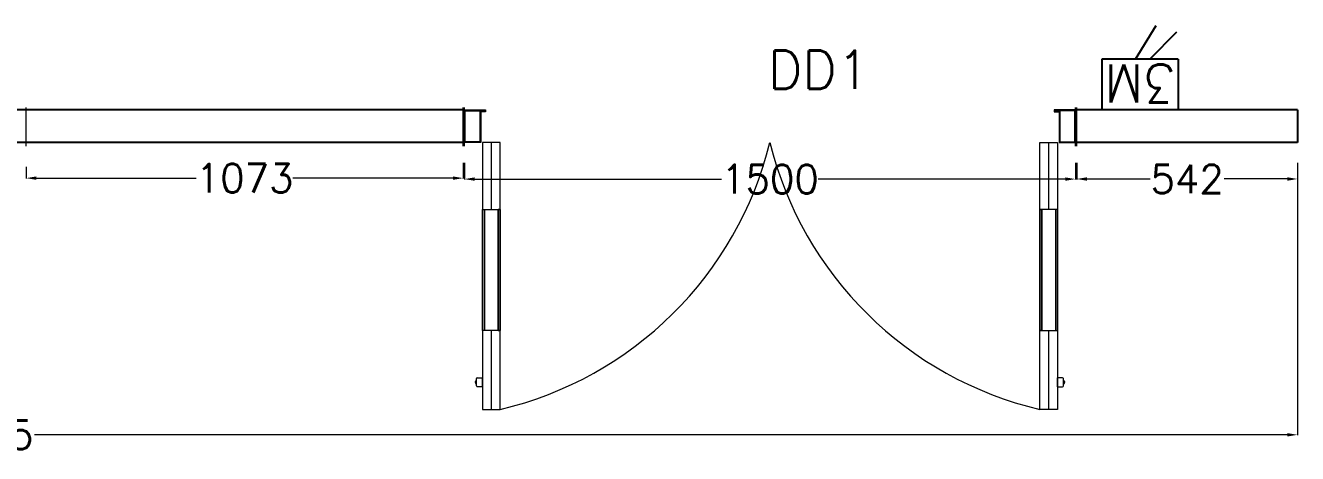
# Model space of a CAD drawing. Extents: x 3550807 to 4078732, y -628171 to -515859.
# Drawn here: x 3770853 to 3773975, y -599982 to -598932 of the extents above; entities that cross this region are included whole.
import ezdxf

# ---------------------------------------------------------------- set-up
doc = ezdxf.new("R2010")
doc.units = 0
doc.header["$LTSCALE"] = 6
doc.header["$MEASUREMENT"] = 0
doc.layers.get('Defpoints').update_dxf_attribs({"linetype": 'CONTINUOUS'})
for name, color, linetype, lineweight in [('1200 Door', 144, 'CONTINUOUS', 5), ('Double Leaf Door', 4, 'CONTINUOUS', 18), ('Partition-80WP', 7, 'CONTINUOUS', 5)]:
    doc.layers.add(name, color=color, linetype=linetype, lineweight=lineweight)
for name, color, linetype in [('80 mm Wall', 5, 'CONTINUOUS'), ('DIM', 7, 'CONTINUOUS'), ('ELE-3M UPS P.SB', 3, 'CONTINUOUS')]:
    doc.layers.add(name, color=color, linetype=linetype)
doc.styles.add('ROMANS', font='romans.shx')
doc.styles.get("Standard").update_dxf_attribs({"font": 'SIMPLEX'})
doc.dimstyles.new('AEPL1', dxfattribs={"dimtxt": 100, "dimasz": 25, "dimexe": 1.25, "dimexo": 50, "dimtad": 0, "dimdec": 0, "dimtxsty": 'ROMANS', "dimcen": 2.5, "dimclrd": 250, "dimclre": 250, "dimadec": 0, "dimazin": 0, "dimtfac": 1, "dimtdec": 0, "dimtmove": 0, "dimatfit": 3, "dimfxl": 0, "dimlwd": 0, "dimlwe": 0, "dimarcsym": 0})

# ---------------------------------------------------------------- blocks, each defined once
blk = doc.blocks.new('1500x80')
at = {"layer": 'Double Leaf Door'}
for points in [[(99336.2, -25417.9), (99341.1, -25417.9), (99341.1, -25121.4), (99336.2, -25121.4)], [(99379.8, -25121.4), (99374.8, -25121.4), (99374.8, -25417.9), (99379.8, -25417.9)], [(100704.2, -25121.4), (100709.2, -25121.4), (100709.2, -25417.9), (100704.2, -25417.9)], [(100747.8, -25417.9), (100742.9, -25417.9), (100742.9, -25121.4), (100747.8, -25121.4)]]:
    blk.add_hatch(color=6, dxfattribs=at).paths.add_polyline_path(points)
at = {"layer": 'Double Leaf Door', "color": 8}
for p, q in [((99336.2, -25581.8), (99336.2, -24927.6)), ((99336.2, -24927.6), (99379.8, -24927.6)), ((99358, -25121.4), (99358, -24927.6)), ((99379.8, -24927.6), (99379.8, -25581.8)), ((100747.8, -24927.6), (100704.2, -24927.6)), ((100704.2, -24927.6), (100704.2, -25581.8)), ((100726, -25121.4), (100726, -24927.6)), ((100747.8, -25581.8), (100747.8, -24927.6)), ((99321.8, -24985.1), (99321.8, -25003.1)), ((99336.2, -24983.1), (99323.7, -24983.1)), ((99323.7, -25005), (99336.2, -25005)), ((99336.2, -24983.1), (99336.2, -25005)), ((100747.8, -24983.1), (100760.3, -24983.1)), ((100747.8, -24983.1), (100747.8, -25005)), ((100760.3, -25005), (100747.8, -25005)), ((100762.2, -24985.1), (100762.2, -25003.1)), ((99358, -25581.8), (99358, -25417.9)), ((100726, -25581.8), (100726, -25417.9)), ((99292, -25581.8), (99292, -25661.8)), ((99332.2, -25581.8), (99292, -25581.8)), ((99294, -25583.8), (99294, -25659.8)), ((99330.2, -25583.8), (99294, -25583.8)), ((99330.2, -25658.9), (99330.2, -25583.8)), ((99332.2, -25656.9), (99332.2, -25581.8)), ((99379.8, -25581.8), (99336.2, -25581.8)), ((100704.2, -25581.8), (100747.8, -25581.8)), ((100751.8, -25656.9), (100751.8, -25581.8)), ((100751.8, -25581.8), (100792, -25581.8)), ((100753.8, -25658.9), (100753.8, -25583.8)), ((100753.8, -25583.8), (100790, -25583.8)), ((100790, -25583.8), (100790, -25659.8)), ((100792, -25581.8), (100792, -25661.8)), ((99292, -25661.8), (99332.2, -25661.8)), ((99294, -25659.8), (99332.2, -25659.8)), ((99342.1, -25658.9), (99330.2, -25658.9)), ((99344.1, -25656.9), (99332.2, -25656.9)), ((99332.2, -25659.8), (99342.1, -25659.8)), ((99332.2, -25661.8), (99344.1, -25661.8)), ((99342.1, -25659.8), (99342.1, -25658.9)), ((99344.1, -25661.8), (99344.1, -25656.9)), ((100739.9, -25661.8), (100739.9, -25656.9)), ((100739.9, -25656.9), (100751.8, -25656.9)), ((100751.8, -25661.8), (100739.9, -25661.8)), ((100741.9, -25659.8), (100741.9, -25658.9)), ((100741.9, -25658.9), (100753.8, -25658.9)), ((100751.8, -25659.8), (100741.9, -25659.8)), ((100790, -25659.8), (100751.8, -25659.8)), ((100792, -25661.8), (100751.8, -25661.8))]:
    blk.add_line(p, q, dxfattribs=at)
at = {"layer": 'Double Leaf Door', "color": 6}
for p, q in [((99379.8, -25121.4), (99336.2, -25121.4)), ((99336.2, -25121.4), (99336.2, -25417.9)), ((99341.1, -25417.9), (99341.1, -25121.4)), ((99374.8, -25417.9), (99374.8, -25121.4)), ((99379.8, -25417.9), (99379.8, -25121.4)), ((100704.2, -25417.9), (100704.2, -25121.4)), ((100704.2, -25121.4), (100747.8, -25121.4)), ((100709.2, -25417.9), (100709.2, -25121.4)), ((100742.9, -25417.9), (100742.9, -25121.4)), ((100747.8, -25121.4), (100747.8, -25417.9)), ((99336.2, -25417.9), (99379.8, -25417.9)), ((100747.8, -25417.9), (100704.2, -25417.9))]:
    blk.add_line(p, q, dxfattribs=at)
at = {"layer": 'Double Leaf Door', "color": 6, "ltscale": 100}
for p, q in [((99374.8, -25121.4), (99374.8, -25417.9)), ((100709.2, -25121.4), (100709.2, -25417.9))]:
    blk.add_line(p, q, dxfattribs=at)
at = {"layer": 'Double Leaf Door', "color": 6}
for points in [[(99336.2, -25121.4), (99336.2, -25417.9), (99341.1, -25417.9), (99341.1, -25121.4), (99336.2, -25121.4)], [(99379.8, -25121.4), (99379.8, -25417.9), (99374.8, -25417.9), (99374.8, -25121.4), (99379.8, -25121.4)], [(100704.2, -25121.4), (100704.2, -25417.9), (100709.2, -25417.9), (100709.2, -25121.4), (100704.2, -25121.4)], [(100747.8, -25121.4), (100747.8, -25417.9), (100742.9, -25417.9), (100742.9, -25121.4), (100747.8, -25121.4)]]:
    blk.add_lwpolyline(points, dxfattribs=at)
at = {"layer": 'Double Leaf Door', "ltscale": 5000}
for points in [[(99336.2, -25121.4), (99336.2, -25417.9), (99341.1, -25417.9), (99341.1, -25121.4), (99336.2, -25121.4)], [(100747.8, -25121.4), (100747.8, -25417.9), (100742.9, -25417.9), (100742.9, -25121.4), (100747.8, -25121.4)]]:
    blk.add_lwpolyline(points, dxfattribs=at)
at = {"layer": 'Double Leaf Door', "color": 8}
for centre, radius, start, end in [((99175.8, -25796.3), 892.3, 13.906, 76.7864), ((100908.2, -25796.3), 892.3, 103.2136, 166.094), ((99321.8, -24994.1), 3.72, 90, 270), ((99323.7, -24985.1), 1.98, 90, 180), ((99323.7, -25003.1), 1.98, 180, 270), ((100760.3, -24985.1), 1.98, 0, 90), ((100760.3, -25003.1), 1.98, 270, 0), ((100762.2, -24994.1), 3.72, 270, 90)]:
    blk.add_arc(centre, radius, start, end, dxfattribs=at)
blk = doc.blocks.new('3M UPS SB')
at = {"layer": 'ELE-3M UPS P.SB', "color": 3}
for p, q in [((-133.8, 160), (-69.3, 265.2)), ((-88.2, 160), (-3.4, 244.9)), ((-240, 160), (-240, 0)), ((0, 160), (-240, 160)), ((0, 160), (0, 0))]:
    blk.add_line(p, q, dxfattribs=at)
blk.add_text('3M', height=120, rotation=180, dxfattribs=at).set_placement((-6, 143))
blk = doc.blocks.new('*D336')
at = {"layer": 'Defpoints', "color": 0, "linetype": 'ByBlock', "transparency": 16777216}
for p in [(3770854.2, -599228.5), (3771927, -599219.5), (3771927, -599306.6)]:
    blk.add_point(p, dxfattribs=at)
at = {"layer": 'DIM', "color": 250, "linetype": 'ByBlock', "lineweight": 0, "transparency": 16777216}
for p, q in [((3770854.2, -599278.5), (3770854.2, -599307.9)), ((3771927, -599269.5), (3771927, -599307.9)), ((3770879.2, -599306.6), (3771272, -599306.6)), ((3771902, -599306.6), (3771509.2, -599306.6))]:
    blk.add_line(p, q, dxfattribs=at)
at = {"layer": 'DIM', "color": 250, "linetype": 'ByBlock', "transparency": 16777216}
for points in [[(3770879.2, -599302.5), (3770879.2, -599310.8), (3770854.2, -599306.6)], [(3771902, -599310.8), (3771902, -599302.5), (3771927, -599306.6)]]:
    blk.add_solid(points, dxfattribs=at)
at = {"layer": 'DIM', "color": 0, "linetype": 'ByBlock', "transparency": 16777216, "insert": (3771390.6, -599306.6), "char_height": 70, "attachment_point": 5, "style": 'ROMANS'}
blk.add_mtext('1073', dxfattribs=at)
blk = doc.blocks.new('*D337')
at = {"layer": 'Defpoints', "color": 0, "linetype": 'ByBlock', "transparency": 16777216}
for p in [(3773433, -599219.5), (3773975, -599219.5), (3773433, -599308.7)]:
    blk.add_point(p, dxfattribs=at)
at = {"layer": 'DIM', "color": 250, "linetype": 'ByBlock', "lineweight": 0, "transparency": 16777216}
for p, q in [((3773433, -599269.5), (3773433, -599309.9)), ((3773975, -599269.5), (3773975, -599309.9)), ((3773458, -599308.7), (3773613.4, -599308.7)), ((3773950, -599308.7), (3773794.6, -599308.7))]:
    blk.add_line(p, q, dxfattribs=at)
at = {"layer": 'DIM', "color": 250, "linetype": 'ByBlock', "transparency": 16777216}
for points in [[(3773458, -599304.5), (3773458, -599312.9), (3773433, -599308.7)], [(3773950, -599312.9), (3773950, -599304.5), (3773975, -599308.7)]]:
    blk.add_solid(points, dxfattribs=at)
at = {"layer": 'DIM', "color": 0, "linetype": 'ByBlock', "transparency": 16777216, "insert": (3773704, -599308.7), "char_height": 70, "attachment_point": 5, "style": 'ROMANS'}
blk.add_mtext('542', dxfattribs=at)
blk = doc.blocks.new('*D338')
at = {"layer": 'Defpoints', "color": 0, "linetype": 'ByBlock', "transparency": 16777216}
for p in [(3767530, -599219.5), (3773975, -599219.5), (3773975, -599936)]:
    blk.add_point(p, dxfattribs=at)
at = {"layer": 'DIM', "color": 250, "linetype": 'ByBlock', "lineweight": 0, "transparency": 16777216}
for p, q in [((3767530, -599269.5), (3767530, -599937.2)), ((3773975, -599269.5), (3773975, -599937.2)), ((3767555, -599936), (3770630.4, -599936)), ((3773950, -599936), (3770874.6, -599936))]:
    blk.add_line(p, q, dxfattribs=at)
at = {"layer": 'DIM', "color": 250, "linetype": 'ByBlock', "transparency": 16777216}
for points in [[(3767555, -599931.8), (3767555, -599940.1), (3767530, -599936)], [(3773950, -599940.1), (3773950, -599931.8), (3773975, -599936)]]:
    blk.add_solid(points, dxfattribs=at)
at = {"layer": 'DIM', "color": 0, "linetype": 'ByBlock', "transparency": 16777216, "insert": (3770752.5, -599936), "char_height": 70, "attachment_point": 5, "style": 'ROMANS'}
blk.add_mtext('6445', dxfattribs=at)
blk = doc.blocks.new('*D435')
at = {"layer": 'Defpoints', "color": 0, "linetype": 'ByBlock', "transparency": 16777216}
for p in [(3771930, -599219.5), (3773430, -599219.5), (3773430, -599309)]:
    blk.add_point(p, dxfattribs=at)
at = {"layer": 'DIM', "color": 250, "linetype": 'ByBlock', "lineweight": 0, "transparency": 16777216}
for p, q in [((3771930, -599269.5), (3771930, -599310.2)), ((3773430, -599269.5), (3773430, -599310.2)), ((3771955, -599309), (3772561.4, -599309)), ((3773405, -599309), (3772798.6, -599309))]:
    blk.add_line(p, q, dxfattribs=at)
at = {"layer": 'DIM', "color": 250, "linetype": 'ByBlock', "transparency": 16777216}
for points in [[(3771955, -599304.8), (3771955, -599313.1), (3771930, -599309)], [(3773405, -599313.1), (3773405, -599304.8), (3773430, -599309)]]:
    blk.add_solid(points, dxfattribs=at)
at = {"layer": 'DIM', "color": 0, "linetype": 'ByBlock', "transparency": 16777216, "insert": (3772680, -599309), "char_height": 70, "attachment_point": 5, "style": 'ROMANS'}
blk.add_mtext('1500', dxfattribs=at)

msp = doc.modelspace()

# ---------------------------------------------------------------- linework, layer by layer
at = {"layer": '80 mm Wall', "ltscale": 500}
for p, q in [((3771930, -599139.5), (3767530, -599139.5)), ((3773975, -599139.5), (3773430, -599139.5)), ((3773975, -599139.5), (3773975, -599219.5)), ((3771930, -599219.5), (3767530, -599219.5)), ((3773975, -599219.5), (3773430, -599219.5))]:
    msp.add_line(p, q, dxfattribs=at)
at = {"layer": '80 mm Wall', "color": 8, "ltscale": 500}
for p, q in [((3771930, -599219.5), (3771930, -599139.5)), ((3773430, -599219.5), (3773430, -599139.5))]:
    msp.add_line(p, q, dxfattribs=at)
at = {"layer": 'Partition-80WP', "ltscale": 0.5}
for p, q in [((3770854.2, -599228.5, -92016.4), (3770854.2, -599133.2, -92016.4)), ((3771927, -599228.5), (3771927, -599133.2)), ((3771930, -599228.5), (3771930, -599133.2)), ((3773430, -599228.5), (3773430, -599133.2)), ((3773433, -599228.5), (3773433, -599133.2))]:
    msp.add_line(p, q, dxfattribs=at)

# ---------------------------------------------------------------- block references
at = {"layer": 'Double Leaf Door', "color": 8, "rotation": 180}
msp.add_blockref('1500x80', (3872722, -624801.3), dxfattribs=at)
at = {"layer": 'ELE-3M UPS P.SB', "color": 6, "xscale": 0.7812500000005363, "yscale": 0.7812500000005363, "zscale": 0.7812500000005363, "rotation": 359.9999999999999}
msp.add_blockref('3M UPS SB', (3773681.7, -599139.5), dxfattribs=at)
msp.add_blockref('3M UPS SB', (3773681.7, -599139.5), dxfattribs=at)

# ---------------------------------------------------------------- texts
at = {"layer": '1200 Door', "color": 7, "linetype": 'ByBlock', "style": 'ROMANS'}
msp.add_text('DD1', height=94.18, dxfattribs=at).set_placement((3772674.7, -599088, -35804.4))

# ---------------------------------------------------------------- dimensions: what is measured, and where the dimension line sits
at = {"layer": 'DIM', "linetype": 'ByBlock'}
for base, p1, p2, picture, middle in [((3773975, -599936), (3767530, -599219.5), (3773975, -599219.5), '*D338', (3770752.5, -599936)), ((3771927, -599306.6), (3770854.2, -599228.5, -92016.4), (3771927, -599219.5), '*D336', (3771390.6, -599306.6)), ((3773430, -599309), (3771930, -599219.5), (3773430, -599219.5), '*D435', (3772680, -599309)), ((3773433, -599308.7), (3773975, -599219.5), (3773433, -599219.5), '*D337', (3773704, -599308.7))]:
    dim = msp.add_linear_dim(base=base, p1=p1, p2=p2, dimstyle='AEPL1', override={"dimtxt": 70, "dimarcsym": 1}, dxfattribs=at)
    dim.commit()
    dim.dimension.update_dxf_attribs({"geometry": picture, "text_midpoint": middle})

doc.saveas('drawing.dxf')
